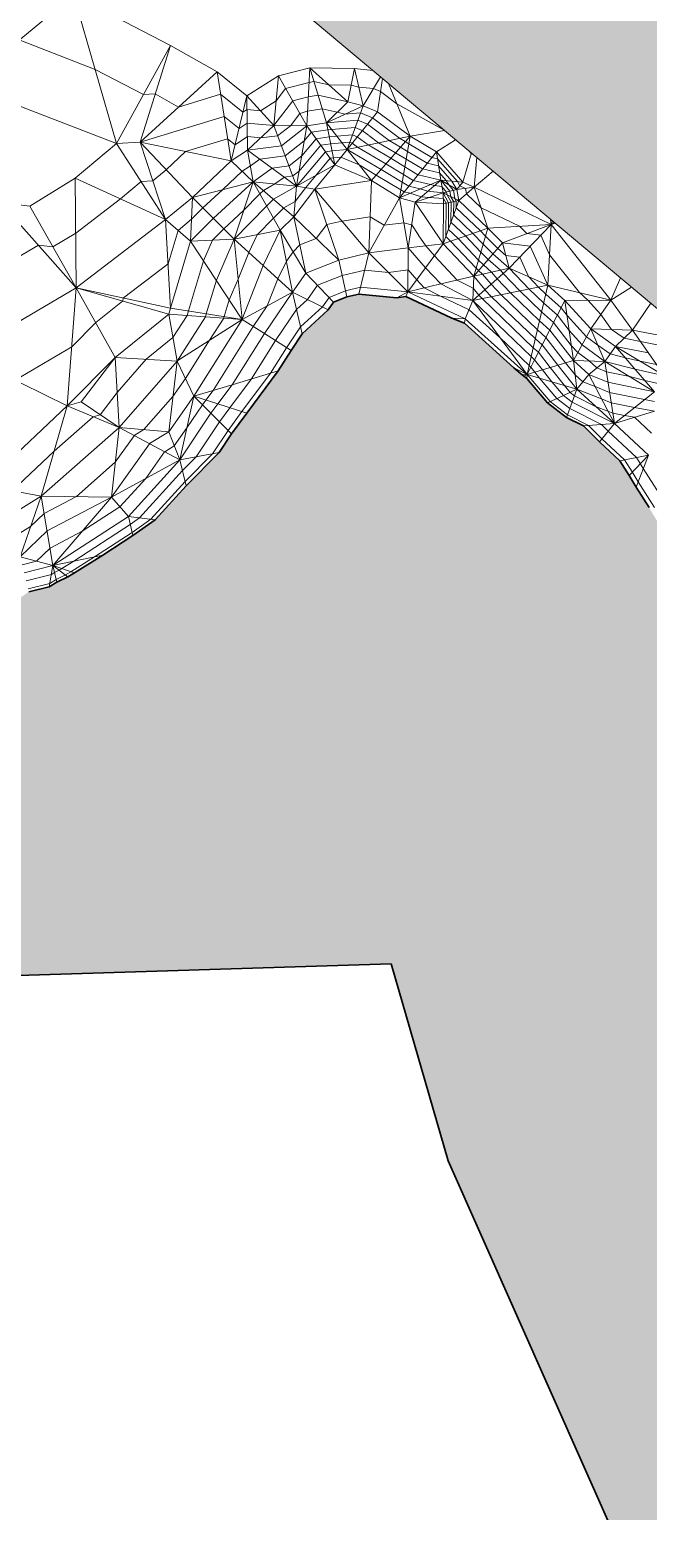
# Model space of a CAD drawing. Header units: millimetres. Extents: x -340184 to 563611, y -309449 to 515683.
# Drawn here: x -131374 to -77402, y -132425 to -3194 of the extents above; entities that cross this region are included whole.
import ezdxf

# ---------------------------------------------------------------- set-up
doc = ezdxf.new("R2010")
doc.units = ezdxf.units.MM
for name, color, linetype, lineweight in [('A-DETL-GENF', 92, 'Continuous', 9), ('A-DETL-THIN', 151, 'Continuous', 9), ('A-FLOR', 192, 'Continuous', 9), ('C-TOPO', 7, 'Continuous', 9), ('C-TOPO-FOLD', 70, 'Continuous', 9), ('C-TOPO-MAJR', 7, 'Continuous', 35), ('C-TOPO-MINR', 7, 'Continuous', 9), ('C-TOPO-PATT', 8, 'Continuous', 9)]:
    doc.layers.add(name, color=color, linetype=linetype, lineweight=lineweight)

msp = doc.modelspace()

# ---------------------------------------------------------------- hatches: boundary and pattern name
at = {"layer": 'A-DETL-GENF'}
msp.add_hatch(color=8, dxfattribs=at).paths.add_polyline_path([(-18983, -75845), (13132, -37523), (-209335, 148905), (-241447, 110585), (-21259, -73938)])
at = {"layer": 'C-TOPO-PATT'}
h = msp.add_hatch(dxfattribs=at)
h.set_pattern_fill('FP_1', color=256, style=0, pattern_type=2)
h.set_pattern_definition([(0, (0, 0), (19050, 19050), [19050, -19050]), (0, (0, 7144), (19050, 19050), [19050, -19050]), (0, (0, 14288), (19050, 19050), [19050, -19050]), (90, (2381, 16669), (-19050, 19050), [19050, -19050]), (90, (9525, 16669), (-19050, 19050), [19050, -19050]), (90, (16669, 16669), (-19050, 19050), [19050, -19050])])
h.paths.add_polyline_path([(-320595, -309449), (-313353, -309449), (-312652, -307152), (-313321, -305814)])
h.paths.add_polyline_path([(-104914, -309449), (-38456, -309449), (-38330, -308602), (-43495, -307485), (-43955, -306061), (-46681, -304784), (-47468, -303096), (-49677, -299688), (-49392, -298645), (-48776, -295630), (-48339, -295389), (-46927, -294995), (-45415, -294450), (-44623, -294331), (-40160, -293800), (-40099, -293743), (-40021, -293724), (-39869, -293764), (-39280, -293651), (-36955, -293701), (-36203, -293498), (-32849, -292426), (-31899, -292214), (-31569, -292102), (-26261, -290449), (-22907, -289114), (-20231, -287917), (-17053, -287017), (-14725, -286087), (-14116, -285937), (-13356, -286181), (-12983, -290743), (-12729, -291007), (-12135, -291461), (-10672, -293925), (-10144, -294494), (-1450, -300444), (-229, -300711), (432, -300951), (1016, -301120), (7996, -303837), (8631, -305193), (9069, -305488), (9665, -305609), (13662, -308355), (14565, -308476), (16302, -309449), (79260, -309449), (80215, -309063), (80622, -309449), (117126, -309449), (119591, -308645), (121200, -309449), (367344, -309449), (391034, -276685), (422276, -249282), (428020, -246457), (431610, -243898), (440487, -229317), (441911, -220785), (441838, -209610), (433280, -168224), (434543, -160563), (436815, -106083), (450578, -67039), (468478, -40108), (480928, -11506), (492756, -3090), (521755, 23790), (528523, 24273), (546288, 55474), (558698, 71403), (559264, 72615), (561191, 78110), (563411, 88063), (563611, 89984), (563575, 117322), (540439, 145632), (503834, 129816), (490907, 132256), (447469, 124752), (414326, 116277), (302732, 91745), (297598, 86312), (259796, 69494), (228961, 88697), (198908, 116294), (222850, 145390), (238311, 155143), (239295, 156835), (246925, 191863), (279806, 255375), (285238, 286976), (292977, 304280), (283351, 316130), (262944, 329049), (234012, 358357), (228396, 403860), (235100, 409042), (238542, 415037), (251366, 441399), (252300, 463716), (251375, 477886), (249719, 484079), (247746, 490012), (239514, 505932), (237904, 508382), (234800, 511847), (231167, 513125), (222481, 514714), (207681, 515683), (122289, 481083), (105687, 466766), (101662, 460935), (75805, 408127), (70204, 378673), (58805, 340789), (31446, 318651), (17909, 299376), (7247, 272826), (10847, 166469), (-769, 131954), (-88114, 83844), (-119641, 108699), (-120649, 141233), (-121286, 144035), (-126955, 154493), (-160165, 198349), (-170633, 238049), (-170857, 257585), (-178048, 276004), (-189851, 278646), (-196113, 278702), (-212304, 268694), (-212871, 268250), (-257662, 208343), (-263778, 192806), (-265420, 187452), (-273672, 149305), (-300062, 129962), (-328175, 113386), (-329184, 111916), (-340184, 92695), (-328056, 66075), (-327706, 65661), (-303516, 58583), (-279750, 48824), (-244706, 47211), (-233820, 38061), (-201595, 14130), (-200839, -24576), (-205130, -33064), (-205553, -34265), (-205627, -44529), (-203639, -53197), (-199094, -58879), (-164480, -90562), (-141662, -85981), (-99846, -84670), (-94863, -101839), (-78259, -139255), (-72783, -160340), (-69423, -164803), (-73009, -206334), (-259156, -279740), (-258814, -281616), (-258876, -281959), (-257887, -285352), (-256939, -290523), (-256692, -291591), (-256865, -292497), (-256736, -293854), (-255339, -303650), (-254430, -306477), (-253709, -309449), (-110927, -309449)])
h.paths.add_polyline_path([(-14349, -302143), (-13841, -302049), (-13674, -302090), (-4198, -301079), (-12224, -295595), (-13473, -295855), (-13786, -295809), (-13992, -295803), (-17443, -296172), (-17598, -296277), (-21133, -297817)])
h.paths.add_polyline_path([(39056, -302040), (38859, -301618), (36999, -300950), (36711, -301120), (36892, -300771), (38752, -301439), (39154, -301182), (39120, -301379), (40660, -301141), (40538, -301366), (39154, -301581)])
h.paths.add_polyline_path([(343176, -300671), (335474, -300370), (332127, -300365), (327481, -300194), (324239, -300246), (322291, -300438), (320088, -300162), (315417, -300385), (306530, -300620), (305655, -300587), (298804, -299917), (297887, -299704), (297505, -299668), (292580, -299299), (288583, -299105), (280826, -298976), (264298, -298309), (264026, -298113), (262558, -297430), (261054, -297729), (260029, -297859), (256520, -297902), (254530, -297815), (250439, -297917), (241298, -297498), (240756, -297522), (238396, -297324), (232882, -297922), (227985, -297088), (226996, -296806), (220850, -296603), (209134, -300015), (205225, -300088), (202011, -299714), (190090, -295272), (181743, -294909), (179132, -295225), (178496, -295224), (177661, -295353), (176530, -295165), (166758, -294267), (158005, -293836), (157472, -294494), (156683, -294499), (156011, -293753), (146101, -293438), (134206, -292858), (130435, -292798), (124812, -292569), (120435, -293081), (119953, -292911), (116989, -292157), (113243, -292053), (100676, -291340), (94617, -291059), (90865, -291462), (89841, -291227), (85355, -290526), (77734, -290095), (75414, -290026), (71899, -289786), (64170, -289002), (62017, -288822), (61230, -288693), (53040, -286400), (47014, -285856), (45832, -286038), (44355, -286144), (43715, -285413), (40831, -282663), (37799, -282590), (36939, -282494), (36758, -281803), (36838, -281597), (36657, -279120), (36683, -278887), (36954, -278640), (38520, -277870), (39261, -277660), (39982, -277281), (41008, -276608), (42422, -274946), (42529, -274553), (42541, -270124), (42400, -269239), (41549, -265974), (41062, -263295), (40191, -260901), (39912, -259698), (38224, -254954), (36709, -252490), (32599, -246205), (31691, -244874), (29648, -241918), (28974, -241481), (24951, -239924), (21228, -239364), (20878, -239151), (20357, -239003), (17667, -238040), (16915, -237662), (15697, -236280), (15328, -235806), (14352, -234829), (11175, -231116), (7415, -228001), (7097, -227813), (4467, -225877), (3577, -225081), (3010, -224313), (1569, -223235), (-709, -220537), (-1026, -220082), (-1306, -219812), (-2558, -218210), (-3505, -217943), (-6504, -216296), (-7541, -215784), (-8701, -214743), (-10175, -211841), (-13474, -209032), (-15567, -206129), (-15741, -205808), (-17824, -201875), (-17962, -201137), (-18710, -197391), (-18694, -197288), (-19045, -196661), (-21506, -193460), (-21966, -193288), (-22850, -192603), (-24440, -192347), (-25981, -191842), (-26852, -191947), (-26985, -191747), (-27454, -191324), (-30096, -190086), (-32058, -187957), (-32583, -186688), (-35026, -184185), (-35479, -183623), (-35817, -182791), (-37611, -179298), (-38036, -178317), (-39042, -177364), (-41569, -175272), (-42692, -173374), (-43018, -172709), (-44073, -170135), (-46788, -165272), (-47445, -163885), (-49964, -156428), (-49186, -153503), (-49240, -152716), (-48364, -150132), (-48264, -145215), (-48096, -144117), (-48270, -138699), (-48344, -138322), (-48640, -132191), (-49328, -129442), (-50226, -124462), (-50542, -123622), (-53158, -119494), (-53563, -118768), (-55321, -116043), (-56891, -113348), (-58185, -110389), (-58880, -109259), (-60023, -107607), (-60141, -107125), (-59822, -102054), (-59841, -101609), (-59916, -101260), (-60622, -94812), (-60930, -93498), (-61928, -87882), (-64164, -85096), (-64671, -84243), (-68445, -80897), (-68667, -80583), (-69197, -79996), (-69439, -78072), (-69392, -77866), (-68227, -75453), (-68982, -73457), (-69194, -71630), (-70288, -65769), (-70451, -62348), (-70757, -59581), (-70829, -57652), (-71159, -56719), (-73027, -51822), (-75479, -48161), (-76001, -47130), (-77336, -44884), (-79897, -40806), (-81678, -39152), (-83065, -37758), (-84536, -37014), (-86191, -35743), (-88018, -33615), (-88510, -33216), (-89125, -32676), (-93431, -28799), (-94542, -28352), (-98552, -26461), (-99354, -26580), (-102650, -26257), (-103704, -26510), (-104855, -26966), (-105319, -27622), (-107588, -29730), (-108569, -31179), (-109688, -32964), (-113768, -38452), (-114851, -40072), (-117720, -42974), (-120417, -45942), (-122362, -47326), (-125872, -49586), (-128042, -50920), (-128990, -51382), (-129675, -51797), (-131438, -52233), (-135786, -55104), (-137359, -55538), (-138099, -56381), (-138632, -57058), (-140816, -58428), (-142413, -59411), (-143862, -60410), (-145432, -61579), (-146101, -61940), (-149194, -63360), (-150921, -63723), (-154874, -64201), (-155262, -64383), (-155923, -64400), (-156766, -63855), (-157771, -63408), (-160097, -61149), (-160655, -60977), (-163600, -59050), (-165139, -58887), (-167687, -57653), (-168321, -56673), (-173359, -52361), (-174020, -50646), (-175759, -46784), (-176401, -44951), (-177644, -41813), (-178940, -38923), (-178619, -37269), (-177848, -35962), (-178068, -33334), (-177054, -32303), (-176879, -31820), (-176801, -31208), (-177096, -29866), (-177210, -29598), (-177269, -29324), (-177170, -25834), (-177084, -25319), (-175275, -19944), (-175025, -19480), (-173657, -17230), (-171796, -14560), (-170694, -12037), (-169517, -9160), (-168265, -6694), (-163747, 2478), (-162453, 4817), (-160190, 8622), (-158867, 10419), (-157762, 12463), (-156778, 15616), (-157545, 19809), (-158308, 21070), (-160529, 24962), (-161913, 26652), (-164115, 28149), (-165057, 29116), (-168041, 31584), (-171428, 33297), (-171877, 33664), (-174768, 35879), (-176615, 37241), (-178843, 38617), (-182461, 41264), (-185157, 42795), (-187956, 44712), (-193123, 47127), (-194710, 47923), (-196472, 48583), (-197023, 48694), (-201428, 49151), (-203142, 49946), (-209231, 51744), (-214485, 53866), (-215188, 54310), (-218955, 58470), (-219500, 58851), (-222005, 60396), (-227231, 66242), (-228658, 67355), (-229953, 67885), (-234234, 71913), (-235307, 72360), (-237561, 73702), (-238999, 74306), (-240039, 75032), (-241982, 75927), (-243179, 76103), (-245429, 76763), (-246767, 76832), (-250500, 77428), (-252988, 77501), (-255849, 77275), (-260567, 77578), (-263443, 76987), (-267156, 75824), (-268423, 75602), (-275992, 74481), (-276904, 74269), (-279464, 74632), (-280214, 74431), (-284171, 73410), (-285688, 73342), (-288528, 73547), (-291219, 74721), (-291978, 74999), (-292996, 75735), (-294749, 76290), (-297786, 77362), (-301810, 77846), (-302605, 78215), (-304030, 80816), (-304320, 81247), (-305859, 82776), (-306338, 83094), (-309103, 86064), (-309329, 86140), (-310407, 86709), (-311012, 87863), (-310775, 88721), (-312832, 95577), (-312952, 96844), (-311386, 99999), (-310050, 103215), (-309859, 103455), (-308929, 104083), (-308371, 104683), (-305208, 107996), (-301666, 111602), (-299813, 113123), (-294853, 116958), (-293970, 117242), (-291491, 117224), (-288411, 120951), (-287636, 121454), (-286851, 122527), (-285620, 123310), (-285352, 123557), (-284600, 123939), (-281488, 124665), (-280371, 125117), (-278396, 126072), (-277748, 126282), (-277170, 126240), (-273944, 127030), (-272623, 127181), (-270789, 127148), (-270490, 127256), (-267071, 127713), (-264619, 128689), (-264152, 128923), (-263564, 129454), (-261763, 129661), (-258869, 130669), (-257906, 130888), (-257105, 131176), (-253882, 132598), (-253342, 133123), (-251425, 134124), (-249955, 135384), (-247734, 138157), (-247348, 138876), (-246863, 139606), (-244736, 143325), (-244444, 144163), (-243522, 149266), (-243191, 149645), (-242969, 149785), (-241873, 151896), (-241246, 153702), (-241158, 154073), (-241033, 154202), (-240855, 155822), (-240867, 156129), (-240947, 157205), (-241080, 157746), (-241545, 158379), (-242169, 159345), (-243333, 160127), (-244329, 161360), (-244826, 161781), (-246569, 165464), (-247308, 167119), (-249313, 170516), (-250117, 171547), (-251120, 173081), (-251935, 173847), (-254793, 178686), (-255209, 179595), (-255439, 179938), (-255526, 182316), (-256941, 184921), (-257025, 185875), (-257224, 187327), (-257411, 187815), (-257380, 188044), (-257123, 188490), (-256899, 188691), (-252620, 193468), (-251896, 193768), (-250780, 194405), (-247119, 196293), (-244865, 198219), (-242985, 199982), (-238693, 205204), (-237579, 206638), (-236943, 208314), (-236323, 210462), (-232605, 217535), (-232463, 217895), (-232273, 218183), (-232407, 221939), (-232289, 222803), (-231914, 223463), (-230392, 224630), (-228810, 226904), (-229505, 228747), (-229448, 229117), (-228679, 230538), (-228183, 231114), (-225067, 232890), (-225678, 236056), (-225657, 236448), (-225515, 236726), (-225313, 236927), (-222366, 237232), (-221847, 237594), (-220898, 237979), (-216614, 238525), (-213218, 241711), (-212639, 242544), (-209939, 244568), (-209578, 245327), (-209369, 245615), (-207374, 246660), (-198203, 247890), (-197759, 248094), (-195959, 247472), (-195759, 246628), (-194712, 245100), (-194699, 243841), (-194303, 241524), (-194171, 240500), (-193974, 236084), (-193715, 235274), (-194107, 230451), (-193939, 228878), (-190369, 222648), (-190171, 222407), (-187982, 217932), (-187241, 215900), (-185227, 213010), (-184385, 211513), (-183898, 210319), (-183619, 207411), (-183259, 206212), (-182986, 204455), (-183079, 201830), (-183215, 199187), (-182890, 195963), (-183089, 194212), (-183049, 193626), (-183320, 191815), (-183809, 188947), (-184108, 186655), (-184222, 182755), (-184555, 180585), (-184225, 179827), (-183851, 176173), (-183680, 173407), (-183601, 173053), (-183287, 166855), (-183179, 165610), (-182992, 160857), (-181775, 157755), (-179459, 152428), (-178178, 151199), (-174878, 148116), (-170387, 144421), (-169500, 143577), (-167357, 141210), (-166332, 140675), (-165011, 140048), (-162680, 138361), (-157226, 136081), (-153973, 134313), (-150423, 132815), (-143411, 128396), (-143059, 127991), (-140201, 125465), (-139513, 122452), (-138956, 121724), (-138740, 121097), (-138076, 116517), (-138084, 115878), (-138228, 114396), (-139079, 112996), (-139085, 107848), (-139300, 104708), (-138794, 99285), (-138687, 98883), (-137725, 96480), (-133223, 91753), (-130865, 90237), (-130543, 89916), (-130250, 89707), (-125872, 86996), (-122866, 84749), (-121761, 83658), (-120001, 81465), (-119284, 80101), (-119049, 79184), (-116651, 76380), (-114667, 73867), (-113514, 72731), (-112349, 71263), (-109116, 69314), (-105812, 67958), (-105385, 67868), (-101158, 66755), (-100147, 66623), (-97428, 66667), (-95801, 66918), (-94198, 66574), (-88440, 66885), (-87181, 67206), (-86174, 67181), (-85583, 67677), (-84496, 67905), (-83290, 68424), (-79705, 69188), (-77682, 70646), (-76742, 71183), (-75252, 71886), (-71741, 73077), (-69907, 73222), (-68979, 73955), (-67817, 74647), (-66042, 75110), (-60988, 75823), (-58778, 75525), (-56161, 75339), (-54602, 75445), (-52852, 75445), (-50106, 74923), (-49567, 73451), (-47982, 70894), (-45758, 67503), (-44581, 66072), (-44625, 65560), (-42388, 60430), (-42384, 60331), (-42246, 60186), (-40996, 57771), (-37932, 54834), (-37316, 54501), (-34577, 53693), (-32125, 52645), (-31090, 52077), (-28360, 50298), (-26381, 48016), (-24761, 45955), (-23688, 44075), (-22122, 42010), (-20495, 40818), (-20478, 40610), (-18771, 37815), (-18028, 37078), (-13461, 31239), (-13037, 31026), (-12738, 30394), (-12232, 29884), (-8815, 27288), (-6707, 23211), (-5956, 22121), (-4967, 21400), (-1159, 19959), (153, 17737), (666, 17450), (2295, 15706), (6076, 16262), (7308, 16293), (8929, 15398), (13663, 13265), (15266, 12812), (22029, 6989), (22943, 6517), (23165, 5757), (23249, 4842), (24498, 855), (24568, -210), (24678, -1119), (24012, -1772), (23886, -2032), (23083, -4687), (23378, -5051), (23331, -5653), (23802, -7031), (24709, -9040), (25381, -11167), (25634, -12194), (27900, -14260), (28472, -14943), (29566, -16253), (33052, -18364), (33742, -18896), (35709, -20340), (36502, -21016), (37660, -24227), (37900, -26227), (37670, -30573), (37713, -30867), (37137, -33417), (37892, -36915), (38006, -38291), (38387, -39562), (38447, -41851), (38789, -44318), (38904, -44766), (39350, -47613), (39577, -48798), (40685, -50316), (40976, -50879), (41823, -53794), (41887, -55269), (42529, -55997), (43769, -57651), (44439, -59372), (44654, -59760), (44933, -60467), (46869, -66382), (47917, -69821), (51274, -78086), (52432, -82269), (52579, -83264), (55058, -90291), (56198, -94497), (57698, -96352), (58641, -97311), (59781, -98934), (63262, -105039), (64104, -105982), (64987, -107217), (65311, -107326), (68051, -109090), (68646, -108794), (71313, -108837), (75882, -107382), (76213, -107332), (76809, -106902), (79291, -104294), (79442, -103997), (79418, -101895), (78959, -99764), (78736, -96904), (77885, -93289), (77194, -91048), (76372, -88061), (76163, -86574), (74914, -84010), (73571, -78814), (73072, -77391), (73003, -74747), (72794, -73909), (71624, -70958), (71369, -70551), (71183, -70101), (70170, -64510), (69613, -63551), (68860, -60399), (67477, -57001), (65910, -51149), (65806, -49172), (65506, -47788), (65320, -47346), (64978, -45644), (63303, -37832), (62786, -33240), (62488, -31777), (61482, -26967), (61685, -24034), (62380, -20162), (62348, -20028), (62193, -18963), (60941, -16161), (60563, -15676), (60119, -13135), (57654, -7651), (56174, -3645), (55954, -3199), (53735, 2837), (52758, 6252), (50286, 8252), (49563, 14719), (49087, 15106), (48584, 15233), (48363, 15356), (48698, 18186), (48791, 19826), (49474, 20851), (52387, 24071), (54546, 29071), (53170, 32101), (48432, 37208), (48193, 38779), (47205, 40376), (47223, 41082), (47306, 41694), (47043, 48679), (46972, 49244), (47015, 49950), (46243, 53939), (44242, 56399), (44034, 57379), (43699, 61130), (41818, 69109), (39536, 75379), (38317, 78042), (38286, 78832), (38103, 81071), (37745, 82828), (37728, 83173), (37474, 83727), (36435, 85823), (36083, 86841), (35413, 87780), (35052, 88588), (33987, 90616), (33707, 90916), (33274, 91488), (31961, 93593), (30381, 94893), (30225, 95392), (31306, 99194), (32277, 101969), (31676, 103295), (31679, 103386), (30064, 107234), (29554, 107868), (29548, 108166), (30184, 110840), (30599, 111748), (31153, 113541), (31048, 114831), (31252, 117752), (32019, 121148), (32515, 123019), (32488, 125163), (33571, 129661), (33699, 130283), (33663, 130626), (34922, 135287), (34873, 136787), (35032, 138689), (35027, 140416), (33446, 145416), (33375, 145807), (33502, 146553), (34395, 149917), (34414, 153475), (34525, 155057), (35423, 163368), (35430, 166293), (35847, 170881), (35964, 173201), (36266, 177120), (39873, 187816), (40286, 192142), (39948, 194236), (39435, 197891), (38444, 201320), (37864, 203921), (35681, 209871), (35238, 212162), (34884, 214372), (34649, 218776), (34669, 222246), (33715, 225790), (33694, 226423), (33406, 230234), (33810, 235547), (33842, 238309), (32661, 244597), (32582, 245218), (32411, 249962), (31890, 254211), (32118, 256874), (32055, 262629), (31892, 266276), (31488, 268582), (31241, 269542), (31383, 270075), (32080, 273593), (30941, 275471), (30176, 277834), (28106, 282567), (27372, 283928), (27339, 284331), (27412, 284951), (28850, 288425), (30007, 289365), (31789, 290721), (33766, 291458), (38888, 295600), (41565, 296369), (49027, 301729), (50609, 302749), (51265, 303289), (54902, 305893), (59744, 310232), (65452, 314093), (67019, 315762), (74800, 321650), (76991, 323428), (78664, 324478), (79906, 326051), (81015, 328485), (83897, 331450), (85566, 334393), (87089, 336498), (90090, 339792), (91322, 340802), (92930, 345053), (94626, 347185), (94877, 349456), (95067, 349961), (95811, 353056), (95992, 354651), (95983, 355183), (96980, 356180), (97745, 359074), (98283, 362696), (98247, 364717), (98806, 368513), (100065, 372669), (100392, 373929), (102587, 377729), (102883, 378159), (103442, 378772), (105615, 380520), (107569, 381591), (110972, 384529), (113516, 386528), (114419, 387544), (116531, 391199), (117944, 392848), (117984, 392986), (122021, 396554), (123104, 397570), (123768, 398055), (128188, 402012), (131362, 404202), (132251, 405812), (132876, 408156), (136184, 413805), (136710, 415850), (137020, 416297), (138842, 418251), (144223, 425191), (144943, 427602), (146069, 429663), (146996, 432516), (147945, 434701), (148282, 435726), (149355, 437651), (149205, 441741), (149301, 442153), (149856, 443999), (150141, 444578), (153760, 450719), (155707, 453337), (157156, 454012), (157931, 454798), (158703, 455173), (161380, 457143), (164452, 459068), (165410, 460177), (169080, 464204), (170487, 466829), (171223, 470537), (171631, 471396), (172635, 473391), (174072, 474315), (173859, 475899), (174239, 476352), (174626, 476588), (176111, 477635), (178587, 477309), (179259, 477471), (179905, 477150), (182434, 473952), (186515, 472733), (189476, 476757), (190372, 476959), (191297, 477521), (192022, 478358), (194838, 482763), (195515, 483580), (198030, 485899), (198263, 486179), (204490, 492312), (205611, 492721), (206338, 493239), (209760, 493223), (211517, 493555), (217296, 492463), (219951, 489879), (220676, 489436), (222002, 487140), (227110, 473317), (227285, 472036), (227299, 470350), (227652, 467769), (229695, 462001), (229850, 460577), (228642, 457829), (223925, 447863), (223794, 447282), (223471, 442586), (222882, 440890), (220676, 435910), (220232, 434816), (219202, 432954), (218868, 431555), (216905, 425378), (216662, 421533), (214520, 416756), (214448, 415591), (213288, 409039), (212706, 407163), (212509, 406787), (207838, 394739), (207435, 393868), (204491, 386869), (202121, 383453), (202015, 383021), (201898, 382069), (198455, 373174), (197952, 368930), (197523, 368258), (197505, 367702), (195825, 363052), (195289, 362131), (192897, 358435), (192629, 358247), (192509, 358040), (189777, 353661), (189669, 352840), (189349, 350756), (184628, 344043), (183529, 340304), (182040, 337644), (181448, 335686), (181035, 330353), (180625, 328869), (178700, 324079), (177423, 321880), (176839, 319574), (174094, 315015), (170821, 309322), (169993, 307516), (168827, 305719), (167221, 303710), (164755, 300502), (163041, 297231), (162459, 295869), (158441, 291767), (158231, 290551), (157524, 288796), (158383, 284086), (159499, 281234), (159594, 280677), (159701, 279727), (159533, 276404), (160494, 275519), (161237, 272369), (161407, 271365), (161524, 270338), (162156, 265737), (162485, 264866), (163214, 261240), (163229, 258811), (163874, 256580), (163860, 254156), (168070, 249502), (168649, 248716), (169187, 248274), (173937, 245325), (175281, 244609), (177180, 243867), (181894, 243114), (182501, 243055), (185188, 243489), (187967, 244519), (188325, 244700), (189347, 245349), (193013, 247899), (197624, 251994), (201698, 255474), (208337, 259064), (209014, 259775), (212890, 262369), (214630, 264065), (217113, 266892), (217633, 267188), (220302, 270342), (220544, 270931), (224003, 273987), (224685, 274360), (225019, 274643), (225786, 274809), (229477, 274823), (234108, 274591), (235073, 274479), (236786, 274802), (238445, 274764), (241555, 275674), (242020, 275343), (244940, 273610), (246074, 273452), (247074, 272407), (249145, 268903), (249734, 267542), (252897, 262548), (252964, 261324), (252333, 257203), (252144, 256454), (252041, 256242), (251266, 254934), (247957, 247998), (247252, 245896), (246781, 244451), (245516, 241443), (244595, 235970), (242959, 231648), (241573, 225702), (240656, 223188), (239983, 220066), (239302, 215783), (239070, 214800), (237813, 211162), (237367, 210142), (235639, 206846), (233495, 203020), (231132, 199792), (230284, 198374), (225678, 191361), (221346, 182219), (220161, 177814), (219081, 172125), (218620, 170742), (217856, 169904), (217251, 169379), (212888, 165326), (211969, 164761), (206134, 162167), (202341, 160392), (201222, 159784), (197145, 156963), (192771, 153247), (188614, 149363), (186461, 145665), (186041, 144351), (183028, 137502), (182239, 133221), (181933, 131826), (183255, 128419), (183695, 127182), (183655, 126883), (185916, 122341), (185884, 121944), (186524, 118483), (186907, 116746), (187703, 115247), (187967, 114671), (189394, 111970), (190167, 109066), (191126, 104601), (191201, 103196), (191281, 102635), (191683, 100201), (191580, 96709), (191571, 94869), (191109, 88331), (191125, 85771), (190618, 83257), (190245, 79955), (189402, 70327), (189329, 68315), (189291, 64048), (188879, 60438), (188986, 59811), (189435, 52171), (189477, 51740), (189821, 50925), (191669, 45708), (192229, 44905), (192981, 43985), (194032, 42239), (194492, 40724), (196607, 32487), (201650, 24999), (204584, 21478), (206833, 19619), (212107, 14528), (212808, 14179), (214885, 11985), (217856, 8473), (218650, 7309), (219072, 6351), (221091, 1361), (223372, -5074), (224098, -6488), (225167, -9189), (227927, -19000), (228226, -19630), (234565, -28605), (236739, -31904), (241564, -39083), (242368, -40552), (251020, -51618), (259777, -56717), (261067, -56990), (266669, -58598), (271087, -54102), (272536, -53614), (276322, -47581), (277125, -45776), (277855, -44817), (282665, -37127), (284548, -31435), (285117, -29202), (285778, -27143), (288811, -16166), (290425, -11062), (294449, -155), (295255, 2485), (296707, 4634), (301113, 11675), (302372, 14225), (303556, 16526), (309542, 19379), (311688, 26845), (312121, 27775), (311646, 34413), (313395, 40991), (312025, 45867), (312288, 48027), (311951, 50610), (311932, 56065), (312754, 59590), (313196, 60737), (312648, 64062), (313219, 66357), (313940, 70123), (313916, 71490), (314276, 72145), (316960, 78001), (317775, 79807), (318485, 81133), (318976, 81916), (319198, 82184), (321946, 86048), (322367, 86418), (324608, 85627), (325414, 85697), (327971, 84978), (328624, 85027), (335534, 84120), (336258, 84222), (337414, 84266), (339180, 84230), (342949, 84884), (348784, 84995), (350624, 85190), (358051, 88352), (358617, 88254), (359370, 88289), (359910, 88247), (367354, 87227), (368596, 87299), (372338, 88155), (375178, 88590), (376167, 88629), (379278, 88556), (380158, 88456), (385509, 87707), (386488, 87153), (391171, 86343), (392028, 86254), (395727, 84928), (396646, 85180), (397094, 85231), (400803, 87893), (410939, 90047), (412781, 90168), (419183, 90231), (424794, 88828), (425880, 88765), (428111, 88367), (429497, 87794), (432083, 84984), (435062, 84777), (445473, 75106), (452139, 78783), (459778, 78783), (463378, 78731), (467825, 76851), (470784, 76759), (484783, 71247), (488776, 68512), (498716, 61006), (499912, 59482), (510745, 51790), (512831, 48425), (512911, 47942), (514515, 46136), (513973, 44821), (514184, 43629), (513757, 42973), (512785, 39677), (511225, 36527), (509949, 35258), (509422, 35081), (504926, 31066), (502443, 28672), (500830, 27844), (491512, 23444), (489564, 22582), (488498, 21889), (483750, 18934), (480357, 17246), (477690, 15037), (474725, 14308), (474514, 13793), (471906, 10412), (471714, 3812), (470274, -1125), (470527, -2285), (470005, -4307), (469580, -8681), (469389, -9641), (469224, -11286), (468664, -19406), (468478, -20656), (465546, -23675), (464586, -28640), (463798, -30483), (463286, -33021), (461939, -34974), (458838, -37596), (454735, -42388), (450334, -48242), (449992, -48857), (449589, -49111), (448967, -49757), (446775, -51725), (445623, -53140), (442839, -56016), (441241, -58661), (438949, -59863), (433929, -62779), (432077, -66765), (429565, -69639), (428102, -71186), (424779, -73333), (423505, -74335), (420807, -75658), (420018, -75992), (418428, -77761), (418187, -78531), (416763, -83656), (418210, -88614), (419113, -90547), (419447, -96400), (419750, -98249), (420174, -100174), (420200, -103035), (420850, -106549), (420829, -107037), (421351, -111472), (421621, -114856), (421470, -116794), (422255, -119861), (422246, -120845), (422739, -123901), (423033, -127667), (423677, -131355), (423660, -133906), (423731, -135685), (423622, -136616), (422126, -140455), (421722, -144917), (422563, -149219), (422451, -150056), (421117, -157417), (421143, -158876), (421453, -161043), (421431, -161269), (418858, -166058), (420645, -171040), (420348, -173248), (419941, -177493), (419411, -179489), (418864, -182277), (418623, -183830), (418379, -186757), (418334, -187601), (418677, -191144), (418916, -192863), (418891, -194213), (418995, -195063), (418623, -197706), (418368, -200395), (417099, -206454), (417351, -207784), (417848, -211592), (417423, -214566), (418001, -219435), (418161, -221316), (418253, -221843), (419070, -224609), (418643, -227483), (418673, -227768), (418223, -229525), (418043, -229766), (414916, -231959), (413717, -232724), (409959, -234630), (408649, -235370), (406253, -237807), (403791, -239865), (401960, -240766), (398829, -243625), (395070, -247431), (394079, -248342), (392015, -251092), (390652, -252425), (387184, -255720), (382992, -260185), (382142, -260820), (380367, -262925), (376123, -265954), (375007, -266853), (371804, -270414), (371336, -270463), (369561, -270913), (369353, -270861), (369253, -270898), (367016, -272388), (366663, -273461), (366352, -273834), (365230, -275307), (363624, -277162), (361921, -278780), (357761, -284536), (356717, -285275), (355297, -286457), (353860, -289120), (349660, -295159), (348784, -296296), (346892, -297407), (345967, -297877), (343628, -300211)])
h.paths.add_polyline_path([(40603, -290879), (39824, -290122), (40840, -290424)])

# ---------------------------------------------------------------- linework, layer by layer
at = {"layer": 'A-DETL-THIN'}
msp.add_line((-241447, 110585), (-18983, -75845), dxfattribs=at)
at = {"layer": 'A-FLOR'}
for p, q in [((-98352, -22218), (-96842, -23964)), ((-107290, -24439), (-104412, -23298)), ((-96842, -23964), (-95507, -25375)), ((-114951, -35836), (-113700, -34164)), ((-118262, -40707), (-115555, -36658)), ((-122758, -45653), (-118262, -40707)), ((-129340, -49934), (-122758, -45653))]:
    msp.add_line(p, q, dxfattribs=at)
at = {"layer": 'C-TOPO'}
for p, q in [((-127529, -187), (-137022, -8008)), ((-123797, -13132), (-127529, -187)), ((-119089, -4572), (-123797, -13132)), ((-121746, -13018), (-119089, -4572)), ((-115024, -6884), (-121746, -13018)), ((-113797, -14645), (-115024, -6884)), ((-109664, -7232), (-110069, -11563)), ((-107187, -11582), (-109664, -7232)), ((-106942, -6527), (-107187, -11582)), ((-105480, -11309), (-106942, -6527)), ((-103612, -9488), (-106942, -6527)), ((-103612, -9488), (-103022, -6587)), ((-102290, -9829), (-103022, -6587)), ((-100770, -7306), (-102290, -9829)), ((-101023, -10349), (-100584, -7462)), ((-123797, -13132), (-137022, -8008)), ((-112420, -8980), (-113797, -14645)), ((-110069, -11563), (-112420, -8980)), ((-112363, -13698), (-112420, -8980)), ((-98194, -12475), (-100057, -7903)), ((-103612, -9488), (-105480, -11309)), ((-105480, -11309), (-102290, -9829)), ((-103684, -13634), (-102290, -9829)), ((-110069, -11563), (-112363, -13698)), ((-108088, -16838), (-110069, -11563)), ((-107187, -11582), (-110069, -11563)), ((-108088, -16838), (-107187, -11582)), ((-107187, -11582), (-104748, -14983)), ((-104748, -14983), (-105480, -11309)), ((-103684, -13634), (-105480, -11309)), ((-101023, -10349), (-103684, -13634)), ((-103684, -13634), (-98194, -12475)), ((-98194, -12475), (-101564, -16360)), ((-99118, -17849), (-98194, -12475)), ((-98194, -12475), (-95177, -11993)), ((-95889, -13845), (-94214, -12800)), ((-119514, -19767), (-123797, -13132)), ((-121746, -13018), (-119514, -19767)), ((-117158, -17821), (-121746, -13018)), ((-121746, -13018), (-113797, -14645)), ((-112363, -13698), (-111876, -16459)), ((-108088, -16838), (-112363, -13698)), ((-104748, -14983), (-103684, -13634)), ((-101564, -16360), (-103684, -13634)), ((-99118, -17849), (-95889, -13845)), ((-95515, -16314), (-95889, -13845)), ((-93574, -16485), (-92844, -13948)), ((-111876, -16459), (-113797, -14645)), ((-104748, -14983), (-108088, -16838)), ((-92377, -14340), (-92592, -16940)), ((-127306, -25716), (-127406, -16154)), ((-119514, -19767), (-127406, -16154)), ((-111876, -16459), (-117158, -17821)), ((-113534, -21468), (-111876, -16459)), ((-109511, -20688), (-111876, -16459)), ((-108321, -19507), (-111876, -16459)), ((-108088, -16838), (-111876, -16459)), ((-106496, -17106), (-101564, -16360)), ((-101564, -16360), (-101778, -22666)), ((-99118, -17849), (-95515, -16314)), ((-97737, -18246), (-95515, -16314)), ((-94115, -17132), (-95515, -16314)), ((-95515, -16314), (-95298, -17439)), ((-93574, -16485), (-95515, -16314)), ((-93574, -16485), (-94115, -17132)), ((-92592, -16940), (-90952, -15534)), ((-117158, -17821), (-117327, -21641)), ((-113534, -21468), (-117158, -17821)), ((-108088, -16838), (-108321, -19507)), ((-106496, -17106), (-108088, -16838)), ((-104412, -23298), (-106496, -17106)), ((-101778, -22666), (-106496, -17106)), ((-99118, -17849), (-101778, -22666)), ((-98352, -22218), (-99118, -17849)), ((-95298, -17439), (-97737, -18246)), ((-95298, -17439), (-94115, -17132)), ((-95263, -18390), (-95298, -17439)), ((-93947, -18104), (-95298, -17439)), ((-92592, -16940), (-94115, -17132)), ((-93947, -18104), (-92592, -16940)), ((-92592, -16940), (-91403, -20513)), ((-133922, -18262), (-127306, -25716)), ((-127306, -25716), (-131369, -18578)), ((-97737, -18246), (-98352, -22218)), ((-95299, -21867), (-97737, -18246)), ((-93947, -18104), (-95299, -21867)), ((-93947, -18104), (-95263, -18390)), ((-119086, -27472), (-119514, -19767)), ((-117327, -21641), (-119514, -19767)), ((-104412, -23298), (-108321, -19507)), ((-108321, -19507), (-107290, -24439)), ((-95299, -21867), (-91403, -20513)), ((-92630, -24689), (-91403, -20513)), ((-91403, -20513), (-85881, -20177)), ((-90127, -21785), (-85881, -20177)), ((-85881, -20177), (-89541, -23988)), ((-86165, -25483), (-85881, -20177)), ((-85881, -20177), (-85925, -19747)), ((-85768, -19878), (-85881, -20177)), ((-85618, -20004), (-85881, -20177)), ((-85524, -20083), (-85881, -20177)), ((-117327, -21641), (-113534, -21468)), ((-112868, -28435), (-117327, -21641)), ((-113534, -21468), (-109511, -20688)), ((-112847, -28449), (-113534, -21468)), ((-113534, -21468), (-108450, -26079)), ((-108450, -26079), (-109511, -20688)), ((-109511, -20688), (-107290, -24439)), ((-95299, -21867), (-98352, -22218)), ((-96842, -23964), (-95299, -21867)), ((-90127, -21785), (-92630, -24689)), ((-89541, -23988), (-90127, -21785)), ((-92711, -26822), (-89541, -23988)), ((-89541, -23988), (-92630, -24689)), ((-86165, -25483), (-89541, -23988)), ((-128088, -36013), (-127306, -25716)), ((-123910, -31776), (-127306, -25716)), ((-127306, -25716), (-119086, -27472)), ((-127306, -25716), (-119243, -28021)), ((-95507, -25375), (-92630, -24689)), ((-92711, -26822), (-92630, -24689)), ((-92711, -26822), (-86165, -25483)), ((-87624, -31714), (-86165, -25483)), ((-80677, -26776), (-86165, -25483)), ((-80677, -26776), (-79836, -24850)), ((-78862, -25666), (-80677, -26776)), ((-108450, -26079), (-112828, -28461)), ((-84679, -26806), (-87327, -31978)), ((-80677, -26776), (-84679, -26806)), ((-83944, -32059), (-84679, -26806)), ((-82426, -29283), (-80677, -26776)), ((-78790, -29407), (-77194, -27063)), ((-118513, -32096), (-119243, -28021)), ((-119243, -28021), (-112845, -28470)), ((-112845, -28470), (-119086, -27472)), ((-118365, -32001), (-112845, -28470)), ((-110901, -29702), (-112845, -28470)), ((-82426, -29283), (-83944, -32059)), ((-81200, -32126), (-82426, -29283)), ((-78790, -29407), (-82426, -29283)), ((-78790, -29407), (-80256, -30828)), ((-76009, -33381), (-78790, -29407)), ((-80256, -30828), (-81200, -32126)), ((-76009, -33381), (-80256, -30828)), ((-80256, -30828), (-76861, -34774)), ((-128088, -36013), (-137212, -31540)), ((-123910, -31776), (-128088, -36013)), ((-123571, -37897), (-123910, -31776)), ((-123910, -31776), (-118513, -32096)), ((-119245, -38264), (-118513, -32096)), ((-118513, -32096), (-118399, -32023)), ((-117043, -35164), (-118513, -32096)), ((-83944, -32059), (-86641, -32867)), ((-83944, -32059), (-83643, -34563)), ((-81200, -32126), (-83944, -32059)), ((-82601, -33260), (-81200, -32126)), ((-80371, -37537), (-81200, -32126)), ((-76861, -34774), (-81200, -32126)), ((-82601, -33260), (-83643, -34563)), ((-80371, -37537), (-82601, -33260)), ((-117043, -35164), (-113700, -34164)), ((-83643, -34563), (-85816, -33917)), ((-84801, -35099), (-83643, -34563)), ((-83643, -34563), (-84049, -35677)), ((-83643, -34563), (-80371, -37537)), ((-80371, -37537), (-76861, -34774)), ((-130355, -43891), (-128088, -36013)), ((-123571, -37897), (-128088, -36013)), ((-126867, -35662), (-123571, -37897)), ((-118262, -40707), (-117043, -35164)), ((-114951, -35836), (-117043, -35164)), ((-117043, -35164), (-115555, -36658)), ((-76856, -36468), (-80371, -37537)), ((-130355, -43891), (-123600, -37923)), ((-123571, -37897), (-124241, -43962)), ((-118262, -40707), (-123571, -37897)), ((-119245, -38264), (-123571, -37897)), ((-118262, -40707), (-119245, -38264)), ((-124241, -43962), (-118262, -40707)), ((-130355, -43891), (-135427, -42927)), ((-130355, -43891), (-132213, -49161)), ((-129340, -49934), (-130355, -43891)), ((-130355, -43891), (-124241, -43962)), ((-124241, -43962), (-129340, -49934)), ((-122758, -45653), (-124241, -43962)), ((-132213, -49161), (-129340, -49934))]:
    msp.add_line(p, q, dxfattribs=at)
at = {"layer": 'C-TOPO', "lineweight": 35}
for p, q in [((-104855, -26966), (-105319, -27622)), ((-103704, -26510), (-104855, -26966)), ((-102650, -26257), (-103704, -26510)), ((-99354, -26580), (-102650, -26257)), ((-98552, -26461), (-99354, -26580)), ((-94542, -28352), (-98552, -26461)), ((-105319, -27622), (-107588, -29730)), ((-93431, -28799), (-94542, -28352)), ((-89125, -32676), (-93431, -28799)), ((-107588, -29730), (-108569, -31179)), ((-108569, -31179), (-109688, -32964)), ((-109688, -32964), (-112439, -36642)), ((-88398, -33314), (-89125, -32676)), ((-88263, -33413), (-88398, -33314)), ((-88018, -33615), (-88263, -33413)), ((-86191, -35743), (-88018, -33615)), ((-84536, -37014), (-86191, -35743)), ((-112439, -36642), (-113768, -38452)), ((-83065, -37758), (-84536, -37014)), ((-113768, -38452), (-114851, -40072)), ((-81678, -39152), (-83065, -37758)), ((-79897, -40806), (-81678, -39152)), ((-114851, -40072), (-117720, -42974)), ((-79089, -42070), (-79897, -40806)), ((-78462, -43112), (-79089, -42070)), ((-117720, -42974), (-120417, -45942)), ((-77336, -44884), (-78462, -43112)), ((-120417, -45942), (-122362, -47326)), ((-122362, -47326), (-124995, -49038)), ((-124995, -49038), (-127466, -50582)), ((-128990, -51382), (-129675, -51797)), ((-128042, -50920), (-128990, -51382)), ((-127466, -50582), (-128042, -50920)), ((-129675, -51797), (-131438, -52233)), ((-141662, -85981), (-99846, -84670)), ((-99846, -84670), (-94863, -101839)), ((-94863, -101839), (-78259, -139255))]:
    msp.add_line(p, q, dxfattribs=at)
at = {"layer": 'C-TOPO-FOLD'}
for p, q in [((-102650, -26257), (-101778, -22666)), ((-101778, -22666), (-98384, -26062)), ((-98384, -26062), (-98352, -22218)), ((-104855, -26966), (-107290, -24439)), ((-103704, -26510), (-104412, -23298)), ((-98384, -26062), (-96842, -23964)), ((-98384, -26062), (-95507, -25375)), ((-107588, -29730), (-108450, -26079)), ((-105319, -27622), (-108450, -26079)), ((-98384, -26062), (-99354, -26580)), ((-98552, -26461), (-98384, -26062)), ((-98384, -26062), (-92711, -26822)), ((-92711, -26822), (-93371, -28425)), ((-87989, -33272), (-92711, -26822)), ((-94542, -28352), (-93371, -28425)), ((-93431, -28799), (-93371, -28425)), ((-108569, -31179), (-110901, -29702)), ((-87989, -33272), (-87624, -31714)), ((-87327, -31978), (-87989, -33272)), ((-113700, -34164), (-109688, -32964)), ((-87989, -33272), (-89125, -32676)), ((-87989, -33272), (-88398, -33314)), ((-88263, -33413), (-87989, -33272)), ((-88018, -33615), (-87989, -33272)), ((-86641, -32867), (-87989, -33272)), ((-85816, -33917), (-87989, -33272)), ((-112439, -36642), (-114951, -35836)), ((-86191, -35743), (-84801, -35099)), ((-84049, -35677), (-84536, -37014)), ((-115555, -36658), (-113768, -38452)), ((-80371, -37537), (-83065, -37758)), ((-81678, -39152), (-80371, -37537)), ((-114851, -40072), (-118262, -40707)), ((-117720, -42974), (-118262, -40707)), ((-77402, -40293), (-79897, -40806)), ((-79089, -42070), (-77402, -40293)), ((-78462, -43112), (-77402, -40293)), ((-122362, -47326), (-122758, -45653)), ((-120417, -45942), (-122758, -45653)), ((-129340, -49934), (-124995, -49038)), ((-129340, -49934), (-129675, -51797)), ((-128990, -51382), (-129340, -49934)), ((-128042, -50920), (-129340, -49934)), ((-127466, -50582), (-129340, -49934))]:
    msp.add_line(p, q, dxfattribs=at)
at = {"layer": 'C-TOPO-MAJR', "lineweight": 9}
for p, q in [((-127529, -187), (-119089, -4572)), ((-119089, -4572), (-115024, -6884)), ((-115024, -6884), (-112420, -8980)), ((-112420, -8980), (-109664, -7232)), ((-109664, -7232), (-106942, -6527)), ((-106942, -6527), (-103022, -6587)), ((-103022, -6587), (-101437, -6747)), ((-107064, -9055), (-106211, -8918)), ((-106211, -8918), (-103612, -9488)), ((-110069, -11563), (-108425, -9407)), ((-108425, -9407), (-107064, -9055)), ((-103612, -9488), (-102290, -9829)), ((-102290, -9829), (-101023, -10349)), ((-121746, -13018), (-114410, -10765)), ((-114410, -10765), (-113108, -11812)), ((-113108, -11812), (-112392, -11339)), ((-112392, -11339), (-110069, -11563)), ((-109408, -13321), (-107187, -11582)), ((-107187, -11582), (-105480, -11309)), ((-105480, -11309), (-102755, -11097)), ((-102755, -11097), (-101910, -11444)), ((-101910, -11444), (-100024, -12861)), ((-101023, -10349), (-98194, -12475)), ((-107637, -14210), (-106374, -12716)), ((-106374, -12716), (-105236, -12534)), ((-105236, -12534), (-104582, -12472)), ((-104582, -12472), (-103219, -12366)), ((-103219, -12366), (-102797, -12539)), ((-102797, -12539), (-101854, -13248)), ((-100024, -12861), (-99036, -13446)), ((-98194, -12475), (-95889, -13845)), ((-127406, -16154), (-123797, -13132)), ((-123797, -13132), (-121746, -13018)), ((-113797, -14645), (-112363, -13698)), ((-112363, -13698), (-109408, -13321)), ((-108748, -15079), (-107637, -14210)), ((-108088, -16838), (-105561, -13849)), ((-105561, -13849), (-104992, -13758)), ((-104992, -13758), (-103684, -13634)), ((-103684, -13634), (-100722, -15389)), ((-101854, -13248), (-99879, -14418)), ((-99036, -13446), (-98425, -13818)), ((-98425, -13818), (-96696, -14846)), ((-95889, -13845), (-93574, -16485)), ((-117158, -17821), (-113797, -14645)), ((-111876, -16459), (-110225, -15268)), ((-110225, -15268), (-108748, -15079)), ((-106496, -17106), (-104748, -14983)), ((-101564, -16360), (-104748, -14983)), ((-100722, -15389), (-98887, -16506)), ((-99879, -14418), (-98656, -15162)), ((-98656, -15162), (-97504, -15847)), ((-96696, -14846), (-95702, -15079)), ((-95702, -15079), (-94544, -16399)), ((-131369, -18578), (-127406, -16154)), ((-115346, -19645), (-111876, -16459)), ((-101564, -16360), (-99118, -17849)), ((-98887, -16506), (-98311, -16848)), ((-97473, -15854), (-95515, -16314)), ((-95515, -16314), (-94707, -17286)), ((-94544, -16399), (-94115, -17132)), ((-93574, -16485), (-92592, -16940)), ((-119514, -19767), (-117158, -17821)), ((-110694, -18574), (-110099, -17983)), ((-110099, -17983), (-108088, -16838)), ((-108321, -19507), (-106496, -17106)), ((-99118, -17849), (-97737, -18246)), ((-98311, -16848), (-97317, -17081)), ((-97317, -17081), (-96626, -17280)), ((-96626, -17280), (-95298, -17439)), ((-95298, -17439), (-94824, -18295)), ((-94707, -17286), (-94622, -17772)), ((-94622, -17772), (-94385, -18200)), ((-94115, -17132), (-93947, -18104)), ((-92592, -16940), (-85881, -20177)), ((-133922, -18262), (-131369, -18578)), ((-113534, -21468), (-110709, -18589)), ((-97737, -18246), (-95263, -18390)), ((-95299, -21867), (-95263, -18390)), ((-94824, -18295), (-94848, -20613)), ((-94385, -18200), (-94397, -19359)), ((-94397, -19359), (-92702, -20964)), ((-93947, -18104), (-91403, -20513)), ((-127306, -25716), (-119514, -19767)), ((-117327, -21641), (-115346, -19645)), ((-109511, -20688), (-108321, -19507)), ((-94848, -20613), (-94000, -21416)), ((-91403, -20513), (-90127, -21785)), ((-85881, -20177), (-80677, -26776)), ((-119086, -27472), (-117327, -21641)), ((-115086, -25055), (-113534, -21468)), ((-110992, -23773), (-109511, -20688)), ((-95299, -21867), (-92630, -24689)), ((-94000, -21416), (-92221, -23297)), ((-92702, -20964), (-91812, -21905)), ((-91812, -21905), (-90961, -22753)), ((-90127, -21785), (-87711, -22083)), ((-104412, -23298), (-101778, -22666)), ((-101778, -22666), (-98352, -22218)), ((-98352, -22218), (-98352, -22218)), ((-90961, -22753), (-89541, -23988)), ((-87711, -22083), (-86165, -25483)), ((-112839, -28454), (-110992, -23773)), ((-108450, -26079), (-107290, -24439)), ((-107290, -24439), (-104412, -23298)), ((-92221, -23297), (-91796, -23721)), ((-91796, -23721), (-91085, -24339)), ((-91085, -24339), (-90597, -24933)), ((-89541, -23988), (-87801, -25818)), ((-137212, -31540), (-127306, -25716)), ((-115966, -27971), (-115086, -25055)), ((-103822, -25974), (-102504, -25658)), ((-102504, -25658), (-98384, -26062)), ((-95507, -25375), (-92711, -26822)), ((-92630, -24689), (-91674, -25854)), ((-90597, -24933), (-89438, -26152)), ((-87801, -25818), (-86530, -27040)), ((-86165, -25483), (-84679, -26806)), ((-110901, -29702), (-108450, -26079)), ((-105841, -27365), (-105260, -26545)), ((-105260, -26545), (-103822, -25974)), ((-98384, -26062), (-93371, -28425)), ((-92711, -26822), (-87624, -31714)), ((-91654, -25878), (-91075, -26487)), ((-91075, -26487), (-87259, -30156)), ((-89438, -26152), (-86895, -28598)), ((-86530, -27040), (-85341, -28099)), ((-84679, -26806), (-82426, -29283)), ((-80677, -26776), (-78790, -29407)), ((-123910, -31776), (-119243, -28021)), ((-119243, -28021), (-119086, -27472)), ((-118513, -32096), (-116044, -28245)), ((-116044, -28245), (-115966, -27971)), ((-107732, -29121), (-105841, -27365)), ((-93371, -28425), (-87989, -33272)), ((-85341, -28099), (-84312, -29432)), ((-117043, -35164), (-112845, -28470)), ((-113700, -34164), (-110901, -29702)), ((-108957, -30933), (-107732, -29121)), ((-86895, -28598), (-86003, -29392)), ((-86003, -29392), (-83944, -32059)), ((-84312, -29432), (-83185, -30671)), ((-82426, -29283), (-80256, -30828)), ((-78790, -29407), (-74655, -30201)), ((-110357, -33164), (-108957, -30933)), ((-87259, -30156), (-86665, -30685)), ((-86665, -30685), (-85292, -32463)), ((-83185, -30671), (-81200, -32126)), ((-80256, -30828), (-77399, -31394)), ((-126867, -35662), (-123910, -31776)), ((-123571, -37897), (-118513, -32096)), ((-87624, -31714), (-87327, -31978)), ((-87327, -31978), (-86641, -32867)), ((-83944, -32059), (-82601, -33260)), ((-81200, -32126), (-78558, -32801)), ((-112858, -36508), (-110357, -33164)), ((-87989, -33272), (-85959, -35636)), ((-86641, -32867), (-85816, -33917)), ((-85292, -32463), (-83643, -34563)), ((-82601, -33260), (-80924, -33929)), ((-78558, -32801), (-76009, -33381)), ((-85816, -33917), (-84801, -35099)), ((-83643, -34563), (-81486, -35398)), ((-80924, -33929), (-76861, -34774)), ((-135427, -42927), (-128088, -36013)), ((-128088, -36013), (-126867, -35662)), ((-119245, -38264), (-117043, -35164)), ((-115555, -36658), (-114951, -35836)), ((-85959, -35636), (-84455, -36791)), ((-84801, -35099), (-84049, -35677)), ((-84049, -35677), (-80371, -37537)), ((-81486, -35398), (-80647, -35733)), ((-80647, -35733), (-78616, -36155)), ((-78616, -36155), (-76856, -36468)), ((-114066, -38153), (-112858, -36508)), ((-84455, -36791), (-82616, -37721)), ((-123600, -37923), (-123600, -37923)), ((-120917, -39302), (-119245, -38264)), ((-115420, -40177), (-114066, -38153)), ((-82616, -37721), (-81460, -38883)), ((-80371, -37537), (-77402, -40293)), ((-124241, -43962), (-120927, -39317)), ((-81460, -38883), (-79481, -40720)), ((-118262, -40707), (-118262, -40707)), ((-117810, -42596), (-115420, -40177)), ((-79481, -40720), (-78808, -41774)), ((-120807, -45894), (-117810, -42596)), ((-78808, -41774), (-78286, -42642)), ((-78286, -42642), (-76877, -44857)), ((-133820, -46044), (-130355, -43891)), ((-129848, -46912), (-124241, -43962)), ((-122758, -45653), (-122758, -45653)), ((-122428, -47047), (-120807, -45894)), ((-132213, -49161), (-129848, -46912)), ((-125719, -49187), (-122428, -47047)), ((-131861, -50557), (-129340, -49934)), ((-127778, -50474), (-125719, -49187)), ((-131509, -51954), (-129619, -51486)), ((-129619, -51486), (-129048, -51141)), ((-129048, -51141), (-128259, -50755)), ((-128259, -50755), (-127778, -50474))]:
    msp.add_line(p, q, dxfattribs=at)
at = {"layer": 'C-TOPO-MINR'}
for p, q in [((-132275, -4097), (-125663, -6660)), ((-125663, -6660), (-121443, -8852)), ((-107003, -7791), (-106577, -7722)), ((-106577, -7722), (-105277, -8007)), ((-121443, -8852), (-120418, -8795)), ((-120418, -8795), (-118385, -9951)), ((-118385, -9951), (-114717, -8825)), ((-114717, -8825), (-112764, -10396)), ((-109867, -9397), (-109045, -8320)), ((-109045, -8320), (-107003, -7791)), ((-105277, -8007), (-103317, -8037)), ((-103317, -8037), (-102656, -8208)), ((-102656, -8208), (-101390, -8335)), ((-101390, -8335), (-100756, -8596)), ((-100756, -8596), (-99342, -9659)), ((-112764, -10396), (-112406, -10160)), ((-112406, -10160), (-111244, -10271)), ((-111244, -10271), (-109867, -9397)), ((-107806, -10495), (-107126, -10319)), ((-107126, -10319), (-105846, -10113)), ((-105846, -10113), (-104546, -10398)), ((-99342, -9659), (-95200, -11974)), ((-109739, -12442), (-108628, -11572)), ((-108628, -11572), (-107806, -10495)), ((-104546, -10398), (-103885, -10569)), ((-103885, -10569), (-102522, -10463)), ((-102522, -10463), (-101466, -10897)), ((-101466, -10897), (-99109, -12668)), ((-117772, -13831), (-114104, -12705)), ((-114104, -12705), (-113453, -13228)), ((-113453, -13228), (-112377, -12519)), ((-112377, -12519), (-111216, -12630)), ((-111216, -12630), (-109739, -12442)), ((-109078, -14200), (-107412, -12896)), ((-107412, -12896), (-106780, -12149)), ((-106780, -12149), (-105358, -11921)), ((-105358, -11921), (-105031, -11890)), ((-105031, -11890), (-102987, -11731)), ((-102987, -11731), (-102353, -11992)), ((-102353, -11992), (-101804, -12404)), ((-101788, -12417), (-100939, -13055)), ((-99109, -12668), (-98615, -12961)), ((-119452, -15419), (-117772, -13831)), ((-111294, -14483), (-109078, -14200)), ((-107862, -15524), (-105967, -13283)), ((-105967, -13283), (-105114, -13146)), ((-105114, -13146), (-104133, -13053)), ((-104133, -13053), (-103451, -13000)), ((-103451, -13000), (-103240, -13087)), ((-103240, -13087), (-102769, -13441)), ((-102769, -13441), (-100300, -14903)), ((-100939, -13055), (-99458, -13932)), ((-99458, -13932), (-98541, -14490)), ((-98615, -12961), (-98309, -13147)), ((-98309, -13147), (-96293, -14346)), ((-93058, -13769), (-92858, -13997)), ((-92830, -14010), (-92697, -14071)), ((-120630, -16392), (-119452, -15419)), ((-112836, -15552), (-112119, -15079)), ((-112119, -15079), (-111294, -14483)), ((-106418, -15910), (-105154, -14416)), ((-105154, -14416), (-104870, -14370)), ((-104870, -14370), (-104216, -14309)), ((-104216, -14309), (-102624, -14997)), ((-102624, -14997), (-101143, -15874)), ((-100300, -14903), (-98772, -15834)), ((-98536, -14493), (-97100, -15347)), ((-97100, -15347), (-95608, -15697)), ((-96293, -14346), (-95796, -14462)), ((-95796, -14462), (-94059, -16442)), ((-123460, -17961), (-121656, -16449)), ((-121656, -16449), (-120630, -16392)), ((-114517, -17140), (-112836, -15552)), ((-110987, -17221), (-109982, -16648)), ((-109982, -16648), (-109156, -16053)), ((-109156, -16053), (-108418, -15958)), ((-108418, -15958), (-107862, -15524)), ((-107292, -16972), (-106418, -15910)), ((-101143, -15874), (-99003, -17177)), ((-98772, -15834), (-97907, -16348)), ((-97907, -16348), (-96416, -16698)), ((-96416, -16698), (-96070, -16797)), ((-96070, -16797), (-95407, -16876)), ((-95608, -15697), (-95030, -16357)), ((-95030, -16357), (-94815, -16723)), ((-94815, -16723), (-94423, -17194)), ((-94059, -16442), (-93845, -16809)), ((-127356, -20935), (-123460, -17961)), ((-116252, -18733), (-114517, -17140)), ((-112705, -18964), (-111309, -17541)), ((-111285, -17516), (-110987, -17221)), ((-108205, -18172), (-107292, -16972)), ((-99003, -17177), (-98715, -17349)), ((-98715, -17349), (-98217, -17465)), ((-98217, -17465), (-97181, -17763)), ((-97181, -17763), (-96517, -17843)), ((-96517, -17843), (-95281, -17914)), ((-95407, -16876), (-95003, -17362)), ((-95281, -17914), (-95044, -18342)), ((-95003, -17362), (-94960, -17605)), ((-94960, -17605), (-94605, -18247)), ((-94411, -17209), (-94285, -17938)), ((-94285, -17938), (-94166, -18152)), ((-93845, -16809), (-93354, -17036)), ((-93354, -17036), (-93270, -17522)), ((-93270, -17522), (-91998, -18726)), ((-117243, -19731), (-116252, -18733)), ((-114440, -20556), (-112705, -18964)), ((-110102, -19631), (-109210, -18745)), ((-109210, -18745), (-108205, -18172)), ((-95044, -18342), (-95074, -21240)), ((-94605, -18247), (-94623, -19986)), ((-94166, -18152), (-94172, -18732)), ((-94172, -18732), (-92053, -20739)), ((-91998, -18726), (-88642, -20345)), ((-118421, -20704), (-117243, -19731)), ((-115430, -21554), (-114440, -20556)), ((-111522, -21078), (-110102, -19631)), ((-106367, -21402), (-105454, -20202)), ((-105454, -20202), (-104137, -19886)), ((-104137, -19886), (-101671, -19513)), ((-101671, -19513), (-100448, -20257)), ((-100448, -20257), (-98735, -20034)), ((-98735, -20034), (-98077, -20223)), ((-98044, -20232), (-97481, -21069)), ((-94623, -19986), (-93351, -21190)), ((-88642, -20345), (-88004, -20981)), ((-129337, -22147), (-127356, -20935)), ((-119300, -23619), (-118421, -20704)), ((-116207, -23348), (-115430, -21554)), ((-112263, -22621), (-111522, -21078)), ((-107806, -21973), (-106367, -21402)), ((-97468, -21088), (-96826, -22043)), ((-95074, -21240), (-94650, -21642)), ((-94650, -21642), (-92425, -23993)), ((-93351, -21190), (-92017, -22601)), ((-92053, -20739), (-91608, -21209)), ((-91608, -21209), (-90544, -22269)), ((-88004, -20981), (-86796, -21130)), ((-86796, -21130), (-86023, -22830)), ((-135567, -24901), (-130614, -21989)), ((-130614, -21989), (-129337, -22147)), ((-113189, -24969), (-112263, -22621)), ((-108981, -23383), (-108400, -22564)), ((-108400, -22564), (-107806, -21973)), ((-96826, -22043), (-96070, -22916)), ((-96070, -22916), (-94068, -25032)), ((-92017, -22601), (-91378, -23237)), ((-91378, -23237), (-90313, -24163)), ((-90544, -22269), (-89834, -22886)), ((-89834, -22886), (-88649, -23033)), ((-88626, -23036), (-87853, -24735)), ((-86023, -22830), (-83421, -26129)), ((-123196, -26594), (-119300, -23619)), ((-117526, -27721), (-116207, -23348)), ((-109721, -24926), (-108981, -23383)), ((-104117, -24636), (-102141, -24162)), ((-102141, -24162), (-100081, -24364)), ((-100081, -24364), (-98368, -24140)), ((-98368, -24140), (-97613, -25013)), ((-92425, -23993), (-92213, -24205)), ((-92213, -24205), (-91858, -24514)), ((-91858, -24514), (-91126, -25405)), ((-90313, -24163), (-90069, -24461)), ((-90069, -24461), (-88620, -25985)), ((-113966, -26763), (-113189, -24969)), ((-110648, -27274), (-109721, -24926)), ((-107146, -26722), (-106275, -25492)), ((-106275, -25492), (-104117, -24636)), ((-97613, -25013), (-96946, -25718)), ((-96946, -25718), (-95548, -26442)), ((-94068, -25032), (-92671, -25756)), ((-92671, -25756), (-92193, -26338)), ((-91126, -25405), (-90256, -26320)), ((-87853, -24735), (-86983, -25650)), ((-86983, -25650), (-86347, -26261)), ((-125608, -28746), (-123274, -26868)), ((-123274, -26868), (-123196, -26594)), ((-114405, -28221), (-113966, -26763)), ((-108091, -27600), (-107146, -26722)), ((-95548, -26442), (-93041, -27624)), ((-92154, -26380), (-91893, -26655)), ((-91893, -26655), (-87442, -30935)), ((-90256, -26320), (-87077, -29377)), ((-88620, -25985), (-86712, -27819)), ((-86347, -26261), (-85010, -27452)), ((-83421, -26129), (-82678, -26791)), ((-82678, -26791), (-81552, -28029)), ((-118878, -30058), (-117643, -28133)), ((-117643, -28133), (-117526, -27721)), ((-115679, -30283), (-114445, -28358)), ((-114445, -28358), (-114405, -28221)), ((-111868, -29079), (-110648, -27274)), ((-109929, -30317), (-108091, -27600)), ((-93041, -27624), (-90350, -30047)), ((-86712, -27819), (-85672, -28746)), ((-85010, -27452), (-84496, -28119)), ((-84496, -28119), (-82806, -29977)), ((-81552, -28029), (-80608, -29345)), ((-127697, -30865), (-125608, -28746)), ((-115372, -34664), (-111873, -29086)), ((-87077, -29377), (-86334, -30039)), ((-85672, -28746), (-84128, -30745)), ((-80608, -29345), (-79523, -30117)), ((-132650, -33777), (-127697, -30865)), ((-121212, -31936), (-118878, -30058)), ((-117778, -33630), (-115679, -30283)), ((-112028, -33664), (-109929, -30317)), ((-90350, -30047), (-87807, -32493)), ((-87442, -30935), (-86996, -31332)), ((-86334, -30039), (-84618, -32261)), ((-84128, -30745), (-83564, -31365)), ((-82806, -29977), (-81813, -30704)), ((-81813, -30704), (-80728, -31477)), ((-79523, -30117), (-78095, -30400)), ((-78095, -30400), (-74994, -30996)), ((-123740, -34836), (-121212, -31936)), ((-86996, -31332), (-85966, -32665)), ((-84618, -32261), (-83793, -33311)), ((-83564, -31365), (-82572, -32092)), ((-82572, -32092), (-81900, -32693)), ((-80728, -31477), (-79407, -31814)), ((-79407, -31814), (-78132, -32105)), ((-78132, -32105), (-76704, -32388)), ((-87807, -32493), (-87658, -32625)), ((-87658, -32625), (-87315, -33069)), ((-87315, -33069), (-86903, -33594)), ((-86903, -33594), (-85380, -35367)), ((-85966, -32665), (-84730, -34240)), ((-83793, -33311), (-83122, -33911)), ((-81900, -32693), (-81062, -33028)), ((-81062, -33028), (-79030, -33450)), ((-79030, -33450), (-77709, -33788)), ((-125219, -36779), (-123740, -34836)), ((-118879, -35180), (-117778, -33630)), ((-115997, -35500), (-115372, -34664)), ((-113904, -36172), (-112028, -33664)), ((-84730, -34240), (-84222, -34831)), ((-84222, -34831), (-83846, -35120)), ((-83122, -33911), (-82043, -34329)), ((-82043, -34329), (-80785, -34831)), ((-80785, -34831), (-77738, -35465)), ((-77709, -33788), (-76435, -34078)), ((-121408, -38080), (-118879, -35180)), ((-117653, -37935), (-116299, -35911)), ((-116299, -35911), (-115997, -35500)), ((-114810, -37406), (-113904, -36172)), ((-85380, -35367), (-84252, -36234)), ((-83846, -35120), (-82007, -36050)), ((-82007, -36050), (-80929, -36467)), ((-77738, -35465), (-76858, -35621)), ((-129222, -39952), (-125829, -36955)), ((-125829, -36955), (-125219, -36779)), ((-116841, -40442), (-114810, -37406)), ((-84252, -36234), (-81493, -37629)), ((-80929, -36467), (-80509, -36635)), ((-80509, -36635), (-79493, -36846)), ((-79493, -36846), (-78613, -37002)), ((-78613, -37002), (-77129, -38380)), ((-123906, -40929), (-122260, -38622)), ((-122244, -38599), (-121408, -38080)), ((-118754, -39486), (-117653, -37935)), ((-81493, -37629), (-80916, -38210)), ((-80916, -38210), (-78442, -40507)), ((-132891, -43409), (-129222, -39952)), ((-121252, -42334), (-119595, -40012)), ((-119589, -40004), (-118754, -39486)), ((-127298, -43926), (-123906, -40929)), ((-118036, -41652), (-116841, -40442)), ((-78442, -40507), (-78105, -41033)), ((-78105, -41033), (-77844, -41468)), ((-123499, -44807), (-121252, -42334)), ((-121782, -45774), (-118036, -41652)), ((-77844, -41468), (-75731, -44790)), ((-130101, -45402), (-127298, -43926)), ((-126791, -46948), (-123499, -44807)), ((-131284, -46526), (-130101, -45402)), ((-127530, -49560), (-122593, -46350)), ((-122593, -46350), (-121782, -45774)), ((-133017, -47602), (-131284, -46526)), ((-129594, -48423), (-126791, -46948)), ((-130777, -49547), (-129594, -48423)), ((-132037, -49859), (-130777, -49547)), ((-129194, -50537), (-128800, -50345)), ((-128800, -50345), (-128559, -50204)), ((-128559, -50204), (-127530, -49560)), ((-131685, -51256), (-129480, -50710)), ((-129480, -50710), (-129194, -50537))]:
    msp.add_line(p, q, dxfattribs=at)

doc.saveas('drawing.dxf')
